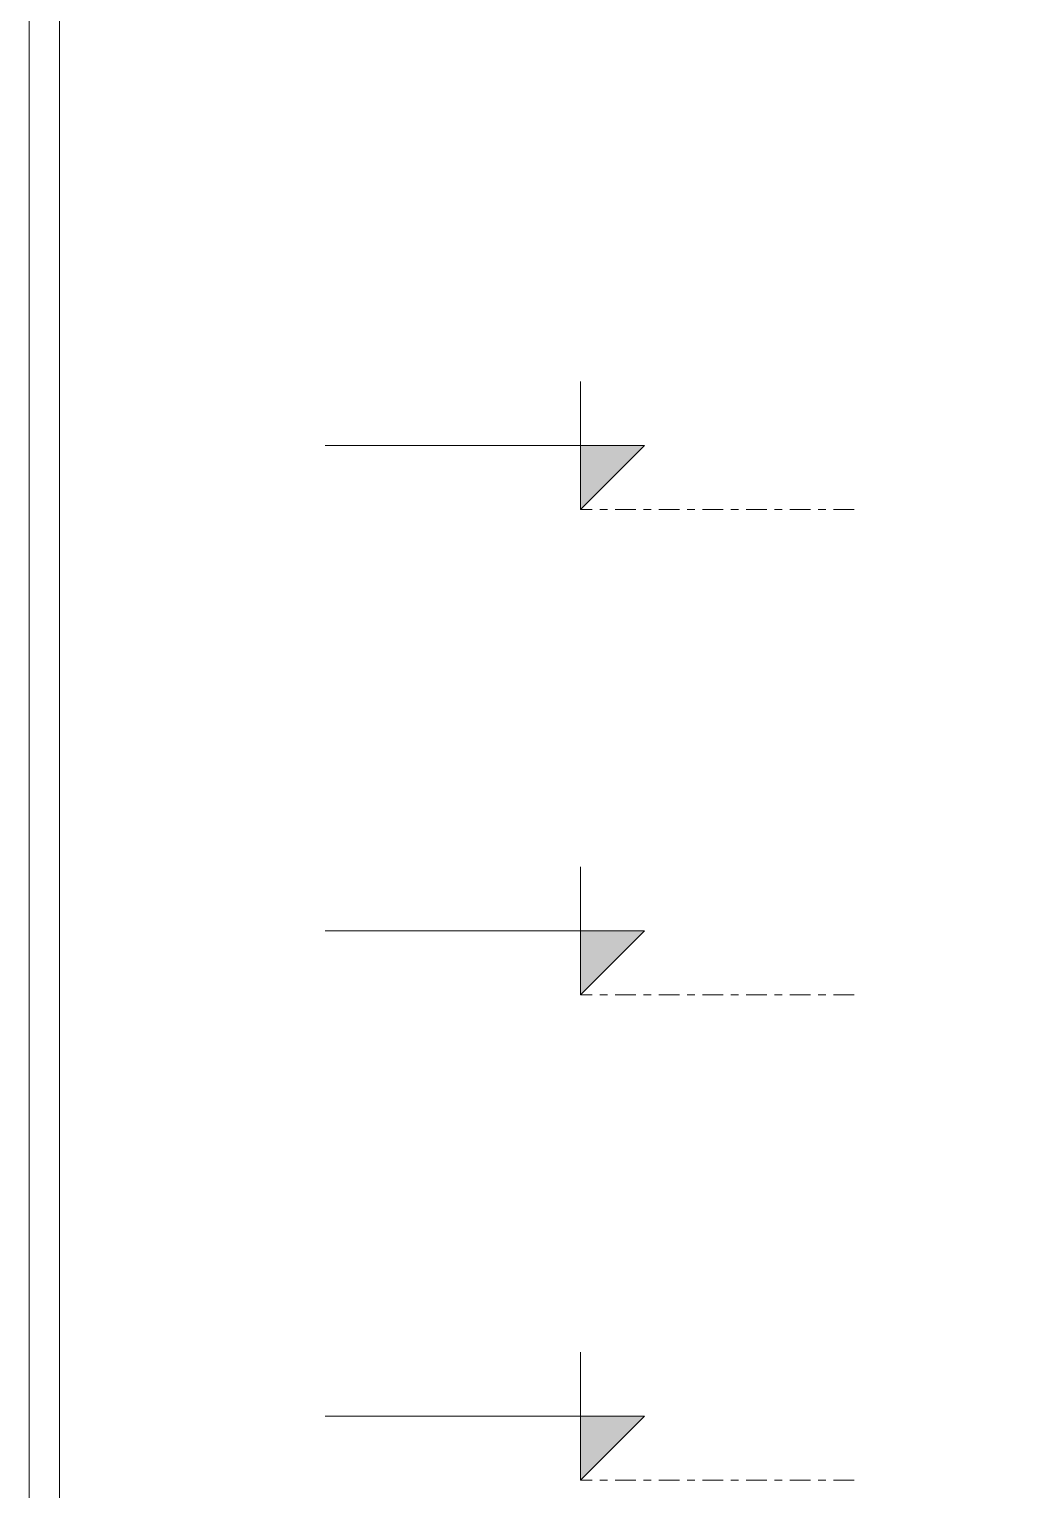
# Model space of a CAD drawing. Header units: millimetres. Extents: x 1373 to 40779, y 1939 to 6439.
# Drawn here: x 19620 to 20231, y 4170 to 5073 of the extents above; entities that cross this region are included whole.
import ezdxf

# ---------------------------------------------------------------- set-up
doc = ezdxf.new("R2010")
doc.units = ezdxf.units.MM
doc.linetypes.add('Centre', pattern=[1.34939, 0.635, -0.23813, 0.23813, -0.23813])
for name, color, linetype, lineweight in [('A-ANNO-DIMS', 211, 'Continuous', 18), ('A-DETL', 6, 'Continuous', 30), ('A-FLOR-LEVL', 51, 'Continuous', 18)]:
    doc.layers.add(name, color=color, linetype=linetype, lineweight=lineweight)

# ---------------------------------------------------------------- blocks, each defined once
blk = doc.blocks.new('JTIRJRT')
at = {"layer": 'A-FLOR-LEVL'}
for points in [[(21893.2, -2072.24), (21893.2, -2111.74), (21932.7, -2072.24)], [(21893.2, -2372.24), (21893.2, -2411.74), (21932.7, -2372.24)], [(21893.2, -2672.24), (21893.2, -2711.74), (21932.7, -2672.24)]]:
    blk.add_hatch(color=256, dxfattribs=at).paths.add_polyline_path(points)
for p, q in [((21893.2, -2111.74), (21893.2, -2032.75)), ((21932.7, -2072.24), (21735.23, -2072.24)), ((21932.7, -2072.24), (21893.2, -2111.74)), ((21893.2, -2411.74), (21893.2, -2332.75)), ((21932.7, -2372.24), (21735.23, -2372.24)), ((21932.7, -2372.24), (21893.2, -2411.74)), ((21893.2, -2711.74), (21893.2, -2632.75)), ((21932.7, -2672.24), (21735.23, -2672.24)), ((21932.7, -2672.24), (21893.2, -2711.74))]:
    blk.add_line(p, q, dxfattribs=at)
at = {"layer": 'A-FLOR-LEVL', "linetype": 'Centre', "ltscale": 20}
for p, q in [((22062.34, -2111.74), (21893.2, -2111.74)), ((22062.34, -2411.74), (21893.2, -2411.74)), ((22062.34, -2711.74), (21893.2, -2711.74))]:
    blk.add_line(p, q, dxfattribs=at)

msp = doc.modelspace()

# ---------------------------------------------------------------- linework, layer by layer
at = {"layer": 'A-ANNO-DIMS', "lineweight": 18, "ltscale": 2}
for points in [[(19619.58, 1972.36), (22935.78, 1969.9), (22935.78, 6402.41), (19619.58, 6404.86)], [(19638.33, 1991.11), (22917.03, 1988.65), (22917.03, 6383.66), (19638.33, 6386.11)]]:
    msp.add_lwpolyline(points, close=True, dxfattribs=at)

# ---------------------------------------------------------------- block references
at = {"layer": 'A-DETL'}
msp.add_blockref('JTIRJRT', (-1932.69, 6887.5), dxfattribs=at)

doc.saveas('drawing.dxf')
